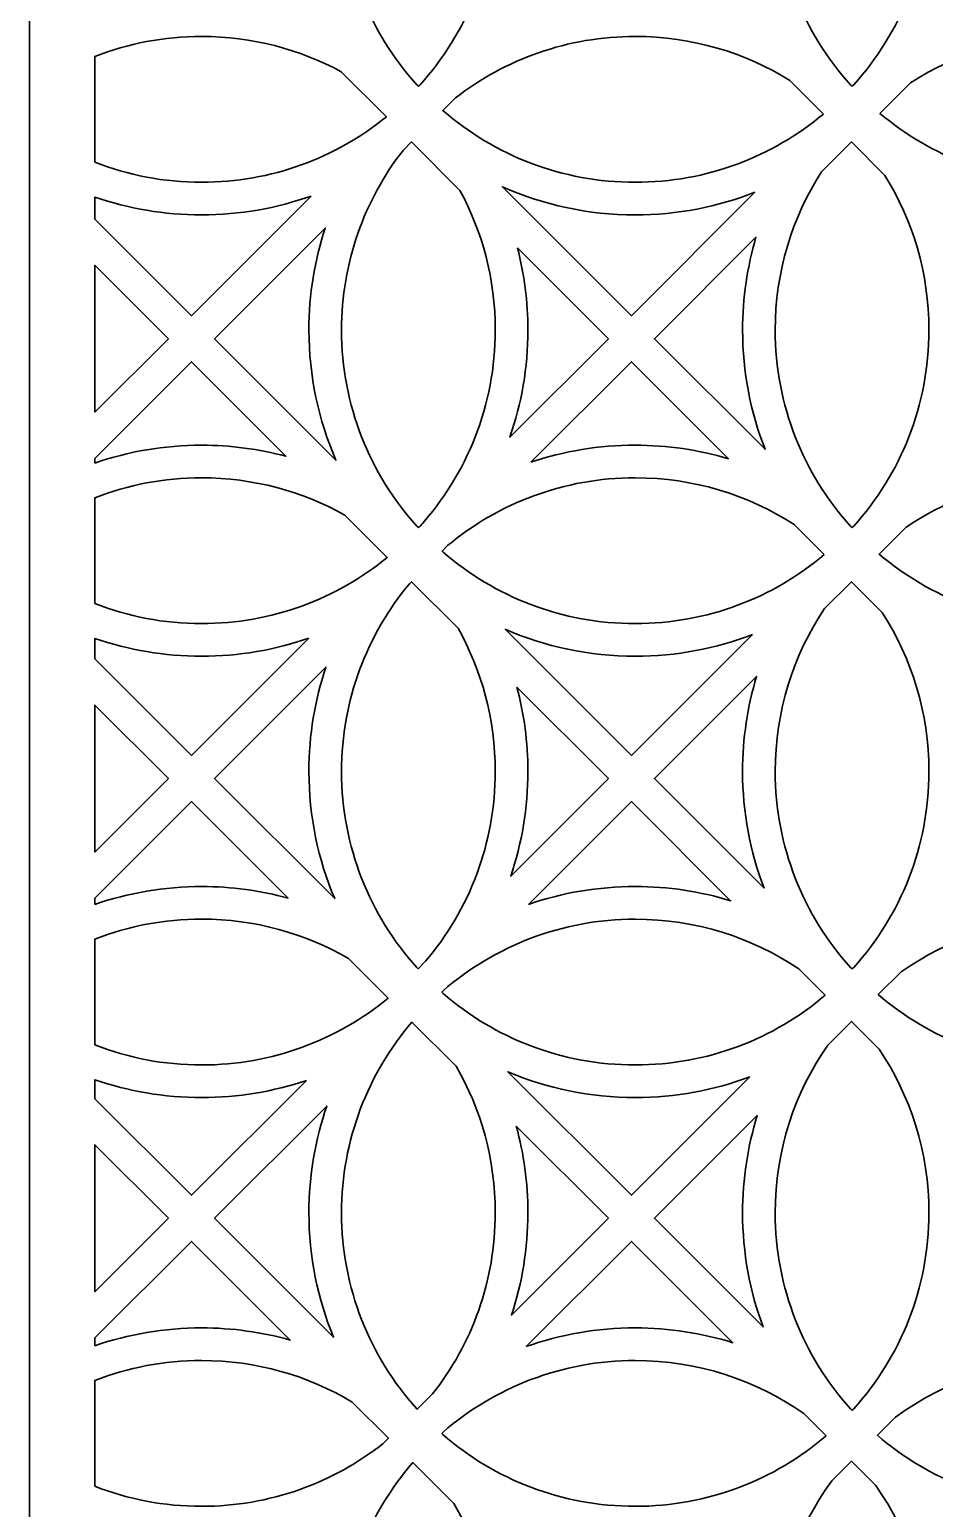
# Model space of a CAD drawing. Header units: centimetres. Extents: x -27 to -22.3, y -9 to 9.
# Drawn here: x -26.999 to -24.528, y 0.319 to 4.359 of the extents above; entities that cross this region are included whole.
import ezdxf

# ---------------------------------------------------------------- set-up
doc = ezdxf.new("R2010")
doc.units = ezdxf.units.CM
doc.header["$MEASUREMENT"] = 0
doc.layers.add('layer 1', color=7, linetype='Continuous')

msp = doc.modelspace()

# ---------------------------------------------------------------- linework, layer by layer
at = {"layer": 'layer 1', "color": 250, "lineweight": 30}
for points, knots in [([(-26.99914, -9.00021), (-26.99914, -9.00021), (-26.99914, -8.8791), (-26.99914, -8.8791), (-26.99914, -8.8791), (-26.99914, -8.8791), (-26.99914, -8.15456), (-26.99914, -8.15456), (-26.99914, -8.15456), (-26.99914, -8.15456), (-26.99914, -7.9634), (-26.99914, -7.9634), (-26.99914, -7.9634), (-26.99914, -7.9634), (-26.99914, -7.86883), (-26.99914, -7.86883), (-26.99914, -7.86883), (-26.99914, -7.86883), (-26.99914, -7.67766), (-26.99914, -7.67766), (-26.99914, -7.67766), (-26.99914, -7.67766), (-26.99914, -6.94883), (-26.99914, -6.94883), (-26.99914, -6.94883), (-26.99914, -6.94883), (-26.99914, -6.7577), (-26.99914, -6.7577), (-26.99914, -6.7577), (-26.99914, -6.7577), (-26.99914, -6.66312), (-26.99914, -6.66312), (-26.99914, -6.66312), (-26.99914, -6.66312), (-26.99914, -6.47189), (-26.99914, -6.47189), (-26.99914, -6.47189), (-26.99914, -6.47189), (-26.99914, -5.7432), (-26.99914, -5.7432), (-26.99914, -5.7432), (-26.99914, -5.7432), (-26.99914, -5.55199), (-26.99914, -5.55199), (-26.99914, -5.55199), (-26.99914, -5.55199), (-26.99914, -5.45741), (-26.99914, -5.45741), (-26.99914, -5.45741), (-26.99914, -5.45741), (-26.99914, -5.26631), (-26.99914, -5.26631), (-26.99914, -5.26631), (-26.99914, -5.26631), (-26.99914, -4.53748), (-26.99914, -4.53748), (-26.99914, -4.53748), (-26.99914, -4.53748), (-26.99914, -4.34628), (-26.99914, -4.34628), (-26.99914, -4.34628), (-26.99914, -4.34628), (-26.99914, -4.2517), (-26.99914, -4.2517), (-26.99914, -4.2517), (-26.99914, -4.2517), (-26.99914, -4.06049), (-26.99914, -4.06049), (-26.99914, -4.06049), (-26.99914, -4.06049), (-26.99914, -3.33171), (-26.99914, -3.33171), (-26.99914, -3.33171), (-26.99914, -3.33171), (-26.99914, -3.14057), (-26.99914, -3.14057), (-26.99914, -3.14057), (-26.99914, -3.14057), (-26.99914, -3.04599), (-26.99914, -3.04599), (-26.99914, -3.04599), (-26.99914, -3.04599), (-26.99914, -2.85482), (-26.99914, -2.85482), (-26.99914, -2.85482), (-26.99914, -2.85482), (-26.99914, -2.12608), (-26.99914, -2.12608), (-26.99914, -2.12608), (-26.99914, -2.12608), (-26.99914, -1.93486), (-26.99914, -1.93486), (-26.99914, -1.93486), (-26.99914, -1.93486), (-26.99914, -1.84028), (-26.99914, -1.84028), (-26.99914, -1.84028), (-26.99914, -1.84028), (-26.99914, -1.6491), (-26.99914, -1.6491), (-26.99914, -1.6491), (-26.99914, -1.6491), (-26.99914, -0.92028), (-26.99914, -0.92028), (-26.99914, -0.92028), (-26.99914, -0.92028), (-26.99914, -0.72915), (-26.99914, -0.72915), (-26.99914, -0.72915), (-26.99914, -0.72915), (-26.99914, -0.63457), (-26.99914, -0.63457), (-26.99914, -0.63457), (-26.99914, -0.63457), (-26.99914, -0.44337), (-26.99914, -0.44337), (-26.99914, -0.44337), (-26.99914, -0.44337), (-26.99914, 0.28533), (-26.99914, 0.28533), (-26.99914, 0.28533), (-26.99914, 0.28533), (-26.99914, 0.47656), (-26.99914, 0.47656), (-26.99914, 0.47656), (-26.99914, 0.47656), (-26.99914, 0.57114), (-26.99914, 0.57114), (-26.99914, 0.57114), (-26.99914, 0.57114), (-26.99914, 0.76231), (-26.99914, 0.76231), (-26.99914, 0.76231), (-26.99914, 0.76231), (-26.99914, 1.49051), (-26.99914, 1.49051), (-26.99914, 1.49051), (-26.99914, 1.49051), (-26.99914, 1.68227), (-26.99914, 1.68227), (-26.99914, 1.68227), (-26.99914, 1.68227), (-26.99914, 1.77685), (-26.99914, 1.77685), (-26.99914, 1.77685), (-26.99914, 1.77685), (-26.99914, 1.96797), (-26.99914, 1.96797), (-26.99914, 1.96797), (-26.99914, 1.96797), (-26.99914, 2.69195), (-26.99914, 2.69195), (-26.99914, 2.69195), (-26.99914, 2.69195), (-26.99914, 2.88798), (-26.99914, 2.88798), (-26.99914, 2.88798), (-26.99914, 2.88798), (-26.99914, 2.98256), (-26.99914, 2.98256), (-26.99914, 2.98256), (-26.99914, 2.98256), (-26.99914, 3.17371), (-26.99914, 3.17371), (-26.99914, 3.17371), (-26.99914, 3.17371), (-26.99914, 3.89339), (-26.99914, 3.89339), (-26.99914, 3.89339), (-26.99914, 3.89339), (-26.99914, 4.09369), (-26.99914, 4.09369), (-26.99914, 4.09369), (-26.99914, 4.09369), (-26.99914, 4.18826), (-26.99914, 4.18826), (-26.99914, 4.18826), (-26.99914, 4.18826), (-26.99914, 4.37942), (-26.99914, 4.37942), (-26.99914, 4.37942), (-26.99914, 4.37942), (-26.99914, 5.09483), (-26.99914, 5.09483), (-26.99914, 5.09483), (-26.99914, 5.09483), (-26.99914, 5.2994), (-26.99914, 5.2994), (-26.99914, 5.2994), (-26.99914, 5.2994), (-26.99914, 5.39397), (-26.99914, 5.39397), (-26.99914, 5.39397), (-26.99914, 5.39397), (-26.99914, 5.58508), (-26.99914, 5.58508), (-26.99914, 5.58508), (-26.99914, 5.58508), (-26.99914, 6.29628), (-26.99914, 6.29628), (-26.99914, 6.29628), (-26.99914, 6.29628), (-26.99914, 6.50511), (-26.99914, 6.50511), (-26.99914, 6.50511), (-26.99914, 6.50511), (-26.99914, 6.59968), (-26.99914, 6.59968), (-26.99914, 6.59968), (-26.99914, 6.59968), (-26.99914, 6.79088), (-26.99914, 6.79088), (-26.99914, 6.79088), (-26.99914, 6.79088), (-26.99914, 7.49772), (-26.99914, 7.49772), (-26.99914, 7.49772), (-26.99914, 7.49772), (-26.99914, 7.71082), (-26.99914, 7.71082), (-26.99914, 7.71082), (-26.99914, 7.71082), (-26.99914, 7.80534), (-26.99914, 7.80534), (-26.99914, 7.80534), (-26.99914, 7.80534), (-26.99914, 7.99654), (-26.99914, 7.99654), (-26.99914, 7.99654), (-26.99914, 7.99654), (-26.99914, 8.69916), (-26.99914, 8.69916), (-26.99914, 8.69916), (-26.99914, 8.69916), (-26.99914, 8.91653), (-26.99914, 8.91653), (-26.99914, 8.91653), (-26.99914, 8.91653), (-26.99914, 9.00077), (-26.99914, 9.00077), (-26.99914, 9.00077), (-26.99914, 9.00077), (-26.09931, 9.00077), (-26.09931, 9.00077), (-26.09931, 9.00077), (-26.09931, 9.00077), (-25.81343, 9.00077), (-25.81343, 9.00077), (-25.81343, 9.00077), (-25.81343, 9.00077), (-24.89787, 9.00077), (-24.89787, 9.00077), (-24.89787, 9.00077), (-24.89787, 9.00077), (-24.61199, 9.00077), (-24.61199, 9.00077), (-24.61199, 9.00077), (-24.61199, 9.00077), (-23.69642, 9.00077), (-23.69642, 9.00077), (-23.69642, 9.00077), (-23.69642, 9.00077), (-23.41055, 9.00077), (-23.41055, 9.00077), (-23.41055, 9.00077), (-23.41055, 9.00077), (-22.49498, 9.00077), (-22.49498, 9.00077), (-22.49498, 9.00077), (-22.49498, 9.00077), (-22.33552, 9.00077), (-22.33552, 9.00077), (-22.33552, 9.00077), (-22.33552, 9.00077), (-22.33552, 8.84131), (-22.33552, 8.84131), (-22.33552, 8.84131), (-22.33552, 8.84131), (-22.33552, 7.87926), (-22.33552, 7.87926), (-22.33552, 7.87926), (-22.33552, 7.87926), (-22.33552, 7.63699), (-22.33552, 7.63699), (-22.33552, 7.63699), (-22.33552, 7.63699), (-22.33552, 6.67355), (-22.33552, 6.67355), (-22.33552, 6.67355), (-22.33552, 6.67355), (-22.33552, 6.43121), (-22.33552, 6.43121), (-22.33552, 6.43121), (-22.33552, 6.43121), (-22.33552, 5.46784), (-22.33552, 5.46784), (-22.33552, 5.46784), (-22.33552, 5.46784), (-22.33552, 5.22553), (-22.33552, 5.22553), (-22.33552, 5.22553), (-22.33552, 5.22553), (-22.33552, 4.26213), (-22.33552, 4.26213), (-22.33552, 4.26213), (-22.33552, 4.26213), (-22.33552, 4.01986), (-22.33552, 4.01986), (-22.33552, 4.01986), (-22.33552, 4.01986), (-22.33552, 3.05645), (-22.33552, 3.05645), (-22.33552, 3.05645), (-22.33552, 3.05645), (-22.33552, 2.81414), (-22.33552, 2.81414), (-22.33552, 2.81414), (-22.33552, 2.81414), (-22.33552, 1.85075), (-22.33552, 1.85075), (-22.33552, 1.85075), (-22.33552, 1.85075), (-22.33552, 1.60839), (-22.33552, 1.60839), (-22.33552, 1.60839), (-22.33552, 1.60839), (-22.33552, 0.64502), (-22.33552, 0.64502), (-22.33552, 0.64502), (-22.33552, 0.64502), (-22.33552, 0.40266), (-22.33552, 0.40266), (-22.33552, 0.40266), (-22.33552, 0.40266), (-22.33552, -0.5607), (-22.33552, -0.5607), (-22.33552, -0.5607), (-22.33552, -0.5607), (-22.33552, -0.80306), (-22.33552, -0.80306), (-22.33552, -0.80306), (-22.33552, -0.80306), (-22.33552, -1.76645), (-22.33552, -1.76645), (-22.33552, -1.76645), (-22.33552, -1.76645), (-22.33552, -2.00875), (-22.33552, -2.00875), (-22.33552, -2.00875), (-22.33552, -2.00875), (-22.33552, -2.97215), (-22.33552, -2.97215), (-22.33552, -2.97215), (-22.33552, -2.97215), (-22.33552, -3.21441), (-22.33552, -3.21441), (-22.33552, -3.21441), (-22.33552, -3.21441), (-22.33552, -4.17782), (-22.33552, -4.17782), (-22.33552, -4.17782), (-22.33552, -4.17782), (-22.33552, -4.4201), (-22.33552, -4.4201), (-22.33552, -4.4201), (-22.33552, -4.4201), (-22.33552, -5.38351), (-22.33552, -5.38351), (-22.33552, -5.38351), (-22.33552, -5.38351), (-22.33552, -5.62586), (-22.33552, -5.62586), (-22.33552, -5.62586), (-22.33552, -5.62586), (-22.33552, -6.58922), (-22.33552, -6.58922), (-22.33552, -6.58922), (-22.33552, -6.58922), (-22.33552, -6.83158), (-22.33552, -6.83158), (-22.33552, -6.83158), (-22.33552, -6.83158), (-22.33552, -7.79495), (-22.33552, -7.79495), (-22.33552, -7.79495), (-22.33552, -7.79495), (-22.33552, -8.03731), (-22.33552, -8.03731), (-22.33552, -8.03731), (-22.33552, -8.03731), (-22.33552, -9.00021), (-22.33552, -9.00021), (-22.33552, -9.00021), (-22.33552, -9.00021), (-22.38961, -9.00021), (-22.38961, -9.00021), (-22.38961, -9.00021), (-22.38961, -9.00021), (-22.63238, -9.00021), (-22.63238, -9.00021), (-22.63238, -9.00021), (-22.63238, -9.00021), (-23.32115, -9.00021), (-23.32115, -9.00021), (-23.32115, -9.00021), (-23.32115, -9.00021), (-23.5194, -9.00021), (-23.5194, -9.00021), (-23.5194, -9.00021), (-23.5194, -9.00021), (-23.59105, -9.00021), (-23.59105, -9.00021), (-23.59105, -9.00021), (-23.59105, -9.00021), (-23.81659, -9.00021), (-23.81659, -9.00021), (-23.81659, -9.00021), (-23.81659, -9.00021), (-24.50534, -9.00021), (-24.50534, -9.00021), (-24.50534, -9.00021), (-24.50534, -9.00021), (-24.71737, -9.00021), (-24.71737, -9.00021), (-24.71737, -9.00021), (-24.71737, -9.00021), (-24.79249, -9.00021), (-24.79249, -9.00021), (-24.79249, -9.00021), (-24.79249, -9.00021), (-25.00087, -9.00021), (-25.00087, -9.00021), (-25.00087, -9.00021), (-25.00087, -9.00021), (-25.68958, -9.00021), (-25.68958, -9.00021), (-25.68958, -9.00021), (-25.68958, -9.00021), (-25.91881, -9.00021), (-25.91881, -9.00021), (-25.91881, -9.00021), (-25.91881, -9.00021), (-25.98676, -9.00021), (-25.98676, -9.00021), (-25.98676, -9.00021), (-25.98676, -9.00021), (-26.18507, -9.00021), (-26.18507, -9.00021), (-26.18507, -9.00021), (-26.18507, -9.00021), (-26.8739, -9.00021), (-26.8739, -9.00021), (-26.8739, -9.00021), (-26.8739, -9.00021), (-26.99914, -9.00021), (-26.99914, -9.00021)], [0, 0, 0, 0, 0.0086957, 0.0086957, 0.0086957, 0.0086957, 0.0173913, 0.0173913, 0.0173913, 0.0173913, 0.026087, 0.026087, 0.026087, 0.026087, 0.0347826, 0.0347826, 0.0347826, 0.0347826, 0.0434783, 0.0434783, 0.0434783, 0.0434783, 0.0521739, 0.0521739, 0.0521739, 0.0521739, 0.0608696, 0.0608696, 0.0608696, 0.0608696, 0.0695652, 0.0695652, 0.0695652, 0.0695652, 0.0782609, 0.0782609, 0.0782609, 0.0782609, 0.0869565, 0.0869565, 0.0869565, 0.0869565, 0.0956522, 0.0956522, 0.0956522, 0.0956522, 0.1043478, 0.1043478, 0.1043478, 0.1043478, 0.1130435, 0.1130435, 0.1130435, 0.1130435, 0.1217391, 0.1217391, 0.1217391, 0.1217391, 0.1304348, 0.1304348, 0.1304348, 0.1304348, 0.1391304, 0.1391304, 0.1391304, 0.1391304, 0.1478261, 0.1478261, 0.1478261, 0.1478261, 0.1565217, 0.1565217, 0.1565217, 0.1565217, 0.1652174, 0.1652174, 0.1652174, 0.1652174, 0.173913, 0.173913, 0.173913, 0.173913, 0.1826087, 0.1826087, 0.1826087, 0.1826087, 0.1913043, 0.1913043, 0.1913043, 0.1913043, 0.2, 0.2, 0.2, 0.2, 0.2086957, 0.2086957, 0.2086957, 0.2086957, 0.2173913, 0.2173913, 0.2173913, 0.2173913, 0.226087, 0.226087, 0.226087, 0.226087, 0.2347826, 0.2347826, 0.2347826, 0.2347826, 0.2434783, 0.2434783, 0.2434783, 0.2434783, 0.2521739, 0.2521739, 0.2521739, 0.2521739, 0.2608696, 0.2608696, 0.2608696, 0.2608696, 0.2695652, 0.2695652, 0.2695652, 0.2695652, 0.2782609, 0.2782609, 0.2782609, 0.2782609, 0.2869565, 0.2869565, 0.2869565, 0.2869565, 0.2956522, 0.2956522, 0.2956522, 0.2956522, 0.3043478, 0.3043478, 0.3043478, 0.3043478, 0.3130435, 0.3130435, 0.3130435, 0.3130435, 0.3217391, 0.3217391, 0.3217391, 0.3217391, 0.3304348, 0.3304348, 0.3304348, 0.3304348, 0.3391304, 0.3391304, 0.3391304, 0.3391304, 0.3478261, 0.3478261, 0.3478261, 0.3478261, 0.3565217, 0.3565217, 0.3565217, 0.3565217, 0.3652174, 0.3652174, 0.3652174, 0.3652174, 0.373913, 0.373913, 0.373913, 0.373913, 0.3826087, 0.3826087, 0.3826087, 0.3826087, 0.3913043, 0.3913043, 0.3913043, 0.3913043, 0.4, 0.4, 0.4, 0.4, 0.4086957, 0.4086957, 0.4086957, 0.4086957, 0.4173913, 0.4173913, 0.4173913, 0.4173913, 0.426087, 0.426087, 0.426087, 0.426087, 0.4347826, 0.4347826, 0.4347826, 0.4347826, 0.4434783, 0.4434783, 0.4434783, 0.4434783, 0.4521739, 0.4521739, 0.4521739, 0.4521739, 0.4608696, 0.4608696, 0.4608696, 0.4608696, 0.4695652, 0.4695652, 0.4695652, 0.4695652, 0.4782609, 0.4782609, 0.4782609, 0.4782609, 0.4869565, 0.4869565, 0.4869565, 0.4869565, 0.4956522, 0.4956522, 0.4956522, 0.4956522, 0.5043478, 0.5043478, 0.5043478, 0.5043478, 0.5130435, 0.5130435, 0.5130435, 0.5130435, 0.5217391, 0.5217391, 0.5217391, 0.5217391, 0.5304348, 0.5304348, 0.5304348, 0.5304348, 0.5391304, 0.5391304, 0.5391304, 0.5391304, 0.5478261, 0.5478261, 0.5478261, 0.5478261, 0.5565217, 0.5565217, 0.5565217, 0.5565217, 0.5652174, 0.5652174, 0.5652174, 0.5652174, 0.573913, 0.573913, 0.573913, 0.573913, 0.5826087, 0.5826087, 0.5826087, 0.5826087, 0.5913043, 0.5913043, 0.5913043, 0.5913043, 0.6, 0.6, 0.6, 0.6, 0.6086957, 0.6086957, 0.6086957, 0.6086957, 0.6173913, 0.6173913, 0.6173913, 0.6173913, 0.626087, 0.626087, 0.626087, 0.626087, 0.6347826, 0.6347826, 0.6347826, 0.6347826, 0.6434783, 0.6434783, 0.6434783, 0.6434783, 0.6521739, 0.6521739, 0.6521739, 0.6521739, 0.6608696, 0.6608696, 0.6608696, 0.6608696, 0.6695652, 0.6695652, 0.6695652, 0.6695652, 0.6782609, 0.6782609, 0.6782609, 0.6782609, 0.6869565, 0.6869565, 0.6869565, 0.6869565, 0.6956522, 0.6956522, 0.6956522, 0.6956522, 0.7043478, 0.7043478, 0.7043478, 0.7043478, 0.7130435, 0.7130435, 0.7130435, 0.7130435, 0.7217391, 0.7217391, 0.7217391, 0.7217391, 0.7304348, 0.7304348, 0.7304348, 0.7304348, 0.7391304, 0.7391304, 0.7391304, 0.7391304, 0.7478261, 0.7478261, 0.7478261, 0.7478261, 0.7565217, 0.7565217, 0.7565217, 0.7565217, 0.7652174, 0.7652174, 0.7652174, 0.7652174, 0.773913, 0.773913, 0.773913, 0.773913, 0.7826087, 0.7826087, 0.7826087, 0.7826087, 0.7913043, 0.7913043, 0.7913043, 0.7913043, 0.8, 0.8, 0.8, 0.8, 0.8086957, 0.8086957, 0.8086957, 0.8086957, 0.8173913, 0.8173913, 0.8173913, 0.8173913, 0.826087, 0.826087, 0.826087, 0.826087, 0.8347826, 0.8347826, 0.8347826, 0.8347826, 0.8434783, 0.8434783, 0.8434783, 0.8434783, 0.8521739, 0.8521739, 0.8521739, 0.8521739, 0.8608696, 0.8608696, 0.8608696, 0.8608696, 0.8695652, 0.8695652, 0.8695652, 0.8695652, 0.8782609, 0.8782609, 0.8782609, 0.8782609, 0.8869565, 0.8869565, 0.8869565, 0.8869565, 0.8956522, 0.8956522, 0.8956522, 0.8956522, 0.9043478, 0.9043478, 0.9043478, 0.9043478, 0.9130435, 0.9130435, 0.9130435, 0.9130435, 0.9217391, 0.9217391, 0.9217391, 0.9217391, 0.9304348, 0.9304348, 0.9304348, 0.9304348, 0.9391304, 0.9391304, 0.9391304, 0.9391304, 0.9478261, 0.9478261, 0.9478261, 0.9478261, 0.9565217, 0.9565217, 0.9565217, 0.9565217, 0.9652174, 0.9652174, 0.9652174, 0.9652174, 0.973913, 0.973913, 0.973913, 0.973913, 0.9826087, 0.9826087, 0.9826087, 0.9826087, 1, 1, 1, 1]), ([(-26.14725, 4.74383), (-26.14725, 4.92099), (-26.08975, 5.08473), (-25.99243, 5.21745), (-25.99243, 5.21745), (-25.99243, 5.21745), (-25.95637, 5.25351), (-25.95637, 5.25351), (-25.95637, 5.25351), (-25.95637, 5.25351), (-25.81903, 5.11616), (-25.81903, 5.11616), (-25.81903, 5.11616), (-25.76057, 5.00488), (-25.72745, 4.87823), (-25.72745, 4.74383), (-25.72745, 4.74383), (-25.72745, 4.53782), (-25.80519, 4.34994), (-25.9329, 4.2079), (-25.9329, 4.2079), (-25.93438, 4.20659), (-25.93586, 4.20529), (-25.93734, 4.20397), (-25.93734, 4.20397), (-25.93885, 4.20532), (-25.94037, 4.20666), (-25.94189, 4.208), (-25.94189, 4.208), (-26.06954, 4.35004), (-26.14725, 4.53787), (-26.14725, 4.74383)], [0, 0, 0, 0, 0.1111111, 0.1111111, 0.1111111, 0.1111111, 0.2222222, 0.2222222, 0.2222222, 0.2222222, 0.3333333, 0.3333333, 0.3333333, 0.3333333, 0.4444444, 0.4444444, 0.4444444, 0.4444444, 0.5555556, 0.5555556, 0.5555556, 0.5555556, 0.6666667, 0.6666667, 0.6666667, 0.6666667, 0.7777778, 0.7777778, 0.7777778, 0.7777778, 1, 1, 1, 1]), ([(-24.963, 4.74383), (-24.963, 4.89818), (-24.91934, 5.04235), (-24.84374, 5.16469), (-24.84374, 5.16469), (-24.84374, 5.16469), (-24.75493, 5.25351), (-24.75493, 5.25351), (-24.75493, 5.25351), (-24.75493, 5.25351), (-24.65678, 5.15535), (-24.65678, 5.15535), (-24.65678, 5.15535), (-24.58468, 5.03504), (-24.5432, 4.89427), (-24.5432, 4.74383), (-24.5432, 4.74383), (-24.5432, 4.53782), (-24.62094, 4.34994), (-24.74866, 4.20789), (-24.74866, 4.20789), (-24.75014, 4.20659), (-24.75162, 4.20528), (-24.7531, 4.20396), (-24.7531, 4.20396), (-24.75458, 4.20529), (-24.75607, 4.2066), (-24.75757, 4.20792), (-24.75757, 4.20792), (-24.88526, 4.34997), (-24.963, 4.53783), (-24.963, 4.74383)], [0, 0, 0, 0, 0.1111111, 0.1111111, 0.1111111, 0.1111111, 0.2222222, 0.2222222, 0.2222222, 0.2222222, 0.3333333, 0.3333333, 0.3333333, 0.3333333, 0.4444444, 0.4444444, 0.4444444, 0.4444444, 0.5555556, 0.5555556, 0.5555556, 0.5555556, 0.6666667, 0.6666667, 0.6666667, 0.6666667, 0.7777778, 0.7777778, 0.7777778, 0.7777778, 1, 1, 1, 1]), ([(-26.82091, 3.99643), (-26.73057, 3.96117), (-26.63228, 3.94181), (-26.52947, 3.94181), (-26.52947, 3.94181), (-26.33826, 3.94181), (-26.16268, 4.0088), (-26.02485, 4.12054), (-26.02485, 4.12054), (-26.02485, 4.12054), (-26.14811, 4.2438), (-26.14811, 4.2438), (-26.14811, 4.2438), (-26.26154, 4.30525), (-26.39144, 4.34014), (-26.52947, 4.34014), (-26.52947, 4.34014), (-26.63228, 4.34014), (-26.73057, 4.32078), (-26.82091, 4.28551), (-26.82091, 4.28551), (-26.82091, 4.28551), (-26.82091, 3.99643), (-26.82091, 3.99643)], [0, 0, 0, 0, 0.1428571, 0.1428571, 0.1428571, 0.1428571, 0.2857143, 0.2857143, 0.2857143, 0.2857143, 0.4285714, 0.4285714, 0.4285714, 0.4285714, 0.5714286, 0.5714286, 0.5714286, 0.5714286, 0.7142857, 0.7142857, 0.7142857, 0.7142857, 1, 1, 1, 1]), ([(-24.83116, 4.1283), (-24.97038, 4.0119), (-25.14962, 3.94181), (-25.34523, 3.94181), (-25.34523, 3.94181), (-25.5458, 3.94181), (-25.7292, 4.01547), (-25.86984, 4.13722), (-25.86984, 4.13722), (-25.86984, 4.13722), (-25.87049, 4.13794), (-25.87049, 4.13794), (-25.87049, 4.13794), (-25.87049, 4.13794), (-25.83614, 4.17229), (-25.83614, 4.17229), (-25.83614, 4.17229), (-25.70046, 4.27749), (-25.53016, 4.34014), (-25.34523, 4.34014), (-25.34523, 4.34014), (-25.19018, 4.34014), (-25.04543, 4.29608), (-24.92273, 4.21986), (-24.92273, 4.21986), (-24.92273, 4.21986), (-24.83116, 4.1283), (-24.83116, 4.1283)], [0, 0, 0, 0, 0.125, 0.125, 0.125, 0.125, 0.25, 0.25, 0.25, 0.25, 0.375, 0.375, 0.375, 0.375, 0.5, 0.5, 0.5, 0.5, 0.625, 0.625, 0.625, 0.625, 0.75, 0.75, 0.75, 0.75, 1, 1, 1, 1]), ([(-23.6376, 4.13618), (-23.77808, 4.01506), (-23.96099, 3.94181), (-24.16098, 3.94181), (-24.16098, 3.94181), (-24.35751, 3.94181), (-24.53754, 4.01257), (-24.67702, 4.12997), (-24.67702, 4.12997), (-24.67702, 4.12997), (-24.5932, 4.2138), (-24.5932, 4.2138), (-24.5932, 4.2138), (-24.46845, 4.29377), (-24.32012, 4.34014), (-24.16098, 4.34014), (-24.16098, 4.34014), (-23.98281, 4.34014), (-23.81822, 4.28198), (-23.68508, 4.18366), (-23.68508, 4.18366), (-23.68508, 4.18366), (-23.6376, 4.13618), (-23.6376, 4.13618)], [0, 0, 0, 0, 0.1428571, 0.1428571, 0.1428571, 0.1428571, 0.2857143, 0.2857143, 0.2857143, 0.2857143, 0.4285714, 0.4285714, 0.4285714, 0.4285714, 0.5714286, 0.5714286, 0.5714286, 0.5714286, 0.7142857, 0.7142857, 0.7142857, 0.7142857, 1, 1, 1, 1]), ([(-26.14725, 3.53812), (-26.14725, 3.72305), (-26.0846, 3.89337), (-25.9794, 4.02904), (-25.9794, 4.02904), (-25.9794, 4.02904), (-25.95637, 4.05206), (-25.95637, 4.05206), (-25.95637, 4.05206), (-25.95637, 4.05206), (-25.82379, 3.91949), (-25.82379, 3.91949), (-25.82379, 3.91949), (-25.76235, 3.80606), (-25.72745, 3.67616), (-25.72745, 3.53812), (-25.72745, 3.53812), (-25.72745, 3.33211), (-25.80519, 3.14423), (-25.93291, 3.00218), (-25.93291, 3.00218), (-25.93439, 3.00088), (-25.93587, 2.99957), (-25.93735, 2.99825), (-25.93735, 2.99825), (-25.93883, 2.99957), (-25.94032, 3.00089), (-25.94181, 3.0022), (-25.94181, 3.0022), (-26.06951, 3.14425), (-26.14725, 3.33212), (-26.14725, 3.53812)], [0, 0, 0, 0, 0.1111111, 0.1111111, 0.1111111, 0.1111111, 0.2222222, 0.2222222, 0.2222222, 0.2222222, 0.3333333, 0.3333333, 0.3333333, 0.3333333, 0.4444444, 0.4444444, 0.4444444, 0.4444444, 0.5555556, 0.5555556, 0.5555556, 0.5555556, 0.6666667, 0.6666667, 0.6666667, 0.6666667, 0.7777778, 0.7777778, 0.7777778, 0.7777778, 1, 1, 1, 1]), ([(-24.963, 3.53812), (-24.963, 3.69726), (-24.91662, 3.8456), (-24.83665, 3.97034), (-24.83665, 3.97034), (-24.83665, 3.97034), (-24.75493, 4.05206), (-24.75493, 4.05206), (-24.75493, 4.05206), (-24.75493, 4.05206), (-24.66349, 3.96062), (-24.66349, 3.96062), (-24.66349, 3.96062), (-24.58726, 3.83793), (-24.5432, 3.69316), (-24.5432, 3.53812), (-24.5432, 3.53812), (-24.5432, 3.33211), (-24.62094, 3.14423), (-24.74866, 3.00218), (-24.74866, 3.00218), (-24.75014, 3.00088), (-24.75162, 2.99957), (-24.75309, 2.99826), (-24.75309, 2.99826), (-24.7546, 2.99961), (-24.75612, 3.00095), (-24.75764, 3.00228), (-24.75764, 3.00228), (-24.88529, 3.14433), (-24.963, 3.33216), (-24.963, 3.53812)], [0, 0, 0, 0, 0.1111111, 0.1111111, 0.1111111, 0.1111111, 0.2222222, 0.2222222, 0.2222222, 0.2222222, 0.3333333, 0.3333333, 0.3333333, 0.3333333, 0.4444444, 0.4444444, 0.4444444, 0.4444444, 0.5555556, 0.5555556, 0.5555556, 0.5555556, 0.6666667, 0.6666667, 0.6666667, 0.6666667, 0.7777778, 0.7777778, 0.7777778, 0.7777778, 1, 1, 1, 1]), ([(-25.0185, 3.91452), (-25.11967, 3.87461), (-25.22989, 3.85269), (-25.34522, 3.85269), (-25.34522, 3.85269), (-25.47441, 3.85269), (-25.59716, 3.88023), (-25.70798, 3.9297), (-25.70798, 3.9297), (-25.70798, 3.9297), (-25.35565, 3.57737), (-25.35565, 3.57737), (-25.35565, 3.57737), (-25.35565, 3.57737), (-25.0185, 3.91452), (-25.0185, 3.91452)], [0, 0, 0, 0, 0.2, 0.2, 0.2, 0.2, 0.4, 0.4, 0.4, 0.4, 0.6, 0.6, 0.6, 0.6, 1, 1, 1, 1]), ([(-26.23017, 3.90428), (-26.32373, 3.87092), (-26.42447, 3.85269), (-26.52947, 3.85269), (-26.52947, 3.85269), (-26.63154, 3.85269), (-26.72959, 3.86988), (-26.82091, 3.9015), (-26.82091, 3.9015), (-26.82091, 3.9015), (-26.82091, 3.84119), (-26.82091, 3.84119), (-26.82091, 3.84119), (-26.82091, 3.84119), (-26.55709, 3.57737), (-26.55709, 3.57737), (-26.55709, 3.57737), (-26.55709, 3.57737), (-26.23017, 3.90428), (-26.23017, 3.90428)], [0, 0, 0, 0, 0.1666667, 0.1666667, 0.1666667, 0.1666667, 0.3333333, 0.3333333, 0.3333333, 0.3333333, 0.5, 0.5, 0.5, 0.5, 0.6666667, 0.6666667, 0.6666667, 0.6666667, 1, 1, 1, 1]), ([(-26.23636, 3.53812), (-26.23636, 3.63534), (-26.22073, 3.7289), (-26.19194, 3.8165), (-26.19194, 3.8165), (-26.19194, 3.8165), (-26.49408, 3.51436), (-26.49408, 3.51436), (-26.49408, 3.51436), (-26.49408, 3.51436), (-26.16268, 3.18295), (-26.16268, 3.18295), (-26.16268, 3.18295), (-26.21004, 3.29178), (-26.23636, 3.41187), (-26.23636, 3.53812)], [0, 0, 0, 0, 0.2, 0.2, 0.2, 0.2, 0.4, 0.4, 0.4, 0.4, 0.6, 0.6, 0.6, 0.6, 1, 1, 1, 1]), ([(-25.66687, 3.76257), (-25.64826, 3.69086), (-25.63833, 3.61565), (-25.63833, 3.53812), (-25.63833, 3.53812), (-25.63833, 3.43558), (-25.65572, 3.3371), (-25.68761, 3.24541), (-25.68761, 3.24541), (-25.68761, 3.24541), (-25.41866, 3.51436), (-25.41866, 3.51436), (-25.41866, 3.51436), (-25.41866, 3.51436), (-25.66687, 3.76257), (-25.66687, 3.76257)], [0, 0, 0, 0, 0.2, 0.2, 0.2, 0.2, 0.4, 0.4, 0.4, 0.4, 0.6, 0.6, 0.6, 0.6, 1, 1, 1, 1]), ([(-25.05211, 3.53812), (-25.05211, 3.62615), (-25.03929, 3.71118), (-25.01549, 3.7915), (-25.01549, 3.7915), (-25.01549, 3.7915), (-25.29264, 3.51436), (-25.29264, 3.51436), (-25.29264, 3.51436), (-25.29264, 3.51436), (-24.99067, 3.21239), (-24.99067, 3.21239), (-24.99067, 3.21239), (-25.03033, 3.31329), (-25.05211, 3.42316), (-25.05211, 3.53812)], [0, 0, 0, 0, 0.2, 0.2, 0.2, 0.2, 0.4, 0.4, 0.4, 0.4, 0.6, 0.6, 0.6, 0.6, 1, 1, 1, 1]), ([(-26.82091, 3.31355), (-26.82091, 3.31355), (-26.6201, 3.51436), (-26.6201, 3.51436), (-26.6201, 3.51436), (-26.6201, 3.51436), (-26.82091, 3.71516), (-26.82091, 3.71516), (-26.82091, 3.71516), (-26.82091, 3.71516), (-26.82091, 3.31355), (-26.82091, 3.31355)], [0, 0, 0, 0, 0.25, 0.25, 0.25, 0.25, 0.5, 0.5, 0.5, 0.5, 1, 1, 1, 1]), ([(-26.82091, 3.17473), (-26.72958, 3.20634), (-26.63154, 3.22355), (-26.52947, 3.22355), (-26.52947, 3.22355), (-26.44983, 3.22355), (-26.37264, 3.21304), (-26.29918, 3.19343), (-26.29918, 3.19343), (-26.29918, 3.19343), (-26.55709, 3.45134), (-26.55709, 3.45134), (-26.55709, 3.45134), (-26.55709, 3.45134), (-26.82091, 3.18752), (-26.82091, 3.18752), (-26.82091, 3.18752), (-26.82091, 3.18752), (-26.82091, 3.17473), (-26.82091, 3.17473)], [0, 0, 0, 0, 0.1666667, 0.1666667, 0.1666667, 0.1666667, 0.3333333, 0.3333333, 0.3333333, 0.3333333, 0.5, 0.5, 0.5, 0.5, 0.6666667, 0.6666667, 0.6666667, 0.6666667, 1, 1, 1, 1]), ([(-25.62992, 3.17707), (-25.54052, 3.20721), (-25.44478, 3.22355), (-25.34522, 3.22355), (-25.34522, 3.22355), (-25.25687, 3.22355), (-25.17155, 3.21062), (-25.09097, 3.18666), (-25.09097, 3.18666), (-25.09097, 3.18666), (-25.35565, 3.45134), (-25.35565, 3.45134), (-25.35565, 3.45134), (-25.35565, 3.45134), (-25.62992, 3.17707), (-25.62992, 3.17707)], [0, 0, 0, 0, 0.2, 0.2, 0.2, 0.2, 0.4, 0.4, 0.4, 0.4, 0.6, 0.6, 0.6, 0.6, 1, 1, 1, 1]), ([(-26.82091, 2.79072), (-26.73057, 2.75546), (-26.63228, 2.7361), (-26.52947, 2.7361), (-26.52947, 2.7361), (-26.33717, 2.7361), (-26.16067, 2.80385), (-26.02249, 2.91674), (-26.02249, 2.91674), (-26.02249, 2.91674), (-26.13849, 3.03275), (-26.13849, 3.03275), (-26.13849, 3.03275), (-26.25417, 3.09749), (-26.38751, 3.13443), (-26.52947, 3.13443), (-26.52947, 3.13443), (-26.63228, 3.13443), (-26.73057, 3.11507), (-26.82091, 3.07981), (-26.82091, 3.07981), (-26.82091, 3.07981), (-26.82091, 2.79072), (-26.82091, 2.79072)], [0, 0, 0, 0, 0.1428571, 0.1428571, 0.1428571, 0.1428571, 0.2857143, 0.2857143, 0.2857143, 0.2857143, 0.4285714, 0.4285714, 0.4285714, 0.4285714, 0.5714286, 0.5714286, 0.5714286, 0.5714286, 0.7142857, 0.7142857, 0.7142857, 0.7142857, 1, 1, 1, 1]), ([(-24.82885, 2.92455), (-24.96839, 2.80699), (-25.14853, 2.7361), (-25.34523, 2.7361), (-25.34523, 2.7361), (-25.54587, 2.7361), (-25.72934, 2.80981), (-25.87, 2.93164), (-25.87, 2.93164), (-25.87085, 2.93258), (-25.8717, 2.93351), (-25.87255, 2.93444), (-25.87255, 2.93444), (-25.87255, 2.93444), (-25.85772, 2.94927), (-25.85772, 2.94927), (-25.85772, 2.94927), (-25.71874, 3.06488), (-25.54009, 3.13443), (-25.34523, 3.13443), (-25.34523, 3.13443), (-25.18531, 3.13443), (-25.03632, 3.08759), (-24.91121, 3.0069), (-24.91121, 3.0069), (-24.91121, 3.0069), (-24.82885, 2.92455), (-24.82885, 2.92455)], [0, 0, 0, 0, 0.125, 0.125, 0.125, 0.125, 0.25, 0.25, 0.25, 0.25, 0.375, 0.375, 0.375, 0.375, 0.5, 0.5, 0.5, 0.5, 0.625, 0.625, 0.625, 0.625, 0.75, 0.75, 0.75, 0.75, 1, 1, 1, 1]), ([(-23.63633, 2.93154), (-23.77698, 2.80978), (-23.96039, 2.7361), (-24.16098, 2.7361), (-24.16098, 2.7361), (-24.3586, 2.7361), (-24.53953, 2.80765), (-24.67933, 2.92622), (-24.67933, 2.92622), (-24.67933, 2.92622), (-24.60568, 2.99987), (-24.60568, 2.99987), (-24.60568, 2.99987), (-24.4784, 3.08485), (-24.32547, 3.13443), (-24.16098, 3.13443), (-24.16098, 3.13443), (-23.97485, 3.13443), (-23.80352, 3.07098), (-23.66742, 2.96455), (-23.66742, 2.96455), (-23.66742, 2.96455), (-23.63541, 2.93255), (-23.63541, 2.93255), (-23.63541, 2.93255), (-23.63541, 2.93255), (-23.63633, 2.93154), (-23.63633, 2.93154)], [0, 0, 0, 0, 0.125, 0.125, 0.125, 0.125, 0.25, 0.25, 0.25, 0.25, 0.375, 0.375, 0.375, 0.375, 0.5, 0.5, 0.5, 0.5, 0.625, 0.625, 0.625, 0.625, 0.75, 0.75, 0.75, 0.75, 1, 1, 1, 1]), ([(-26.14725, 2.33241), (-26.14725, 2.52728), (-26.07769, 2.70593), (-25.96208, 2.84491), (-25.96208, 2.84491), (-25.96208, 2.84491), (-25.95637, 2.85062), (-25.95637, 2.85062), (-25.95637, 2.85062), (-25.95637, 2.85062), (-25.82914, 2.72339), (-25.82914, 2.72339), (-25.82914, 2.72339), (-25.76441, 2.60771), (-25.72745, 2.47437), (-25.72745, 2.33241), (-25.72745, 2.33241), (-25.72745, 2.13461), (-25.79913, 1.95356), (-25.91788, 1.8137), (-25.91788, 1.8137), (-25.91788, 1.8137), (-25.93824, 1.79333), (-25.93824, 1.79333), (-25.93824, 1.79333), (-25.93942, 1.79438), (-25.9406, 1.79542), (-25.94178, 1.79646), (-25.94178, 1.79646), (-26.0695, 1.93851), (-26.14725, 2.12639), (-26.14725, 2.33241)], [0, 0, 0, 0, 0.1111111, 0.1111111, 0.1111111, 0.1111111, 0.2222222, 0.2222222, 0.2222222, 0.2222222, 0.3333333, 0.3333333, 0.3333333, 0.3333333, 0.4444444, 0.4444444, 0.4444444, 0.4444444, 0.5555556, 0.5555556, 0.5555556, 0.5555556, 0.6666667, 0.6666667, 0.6666667, 0.6666667, 0.7777778, 0.7777778, 0.7777778, 0.7777778, 1, 1, 1, 1]), ([(-24.963, 2.33241), (-24.963, 2.49691), (-24.91342, 2.64984), (-24.82843, 2.77712), (-24.82843, 2.77712), (-24.82843, 2.77712), (-24.75493, 2.85062), (-24.75493, 2.85062), (-24.75493, 2.85062), (-24.75493, 2.85062), (-24.67074, 2.76643), (-24.67074, 2.76643), (-24.67074, 2.76643), (-24.59005, 2.64132), (-24.5432, 2.49233), (-24.5432, 2.33241), (-24.5432, 2.33241), (-24.5432, 2.1264), (-24.62094, 1.93852), (-24.74866, 1.79647), (-24.74866, 1.79647), (-24.75014, 1.79517), (-24.7516, 1.79387), (-24.75307, 1.79257), (-24.75307, 1.79257), (-24.75463, 1.79396), (-24.7562, 1.79535), (-24.75777, 1.79672), (-24.75777, 1.79672), (-24.88534, 1.93875), (-24.963, 2.12652), (-24.963, 2.33241)], [0, 0, 0, 0, 0.1111111, 0.1111111, 0.1111111, 0.1111111, 0.2222222, 0.2222222, 0.2222222, 0.2222222, 0.3333333, 0.3333333, 0.3333333, 0.3333333, 0.4444444, 0.4444444, 0.4444444, 0.4444444, 0.5555556, 0.5555556, 0.5555556, 0.5555556, 0.6666667, 0.6666667, 0.6666667, 0.6666667, 0.7777778, 0.7777778, 0.7777778, 0.7777778, 1, 1, 1, 1]), ([(-25.02539, 2.70619), (-25.12467, 2.66798), (-25.2325, 2.64698), (-25.34522, 2.64698), (-25.34522, 2.64698), (-25.47147, 2.64698), (-25.59157, 2.6733), (-25.70039, 2.72067), (-25.70039, 2.72067), (-25.70039, 2.72067), (-25.35565, 2.37593), (-25.35565, 2.37593), (-25.35565, 2.37593), (-25.35565, 2.37593), (-25.02539, 2.70619), (-25.02539, 2.70619)], [0, 0, 0, 0, 0.2, 0.2, 0.2, 0.2, 0.4, 0.4, 0.4, 0.4, 0.6, 0.6, 0.6, 0.6, 1, 1, 1, 1]), ([(-26.23676, 2.69626), (-26.32846, 2.66437), (-26.42693, 2.64698), (-26.52947, 2.64698), (-26.52947, 2.64698), (-26.63153, 2.64698), (-26.72959, 2.66415), (-26.82091, 2.69576), (-26.82091, 2.69576), (-26.82091, 2.69576), (-26.82091, 2.63975), (-26.82091, 2.63975), (-26.82091, 2.63975), (-26.82091, 2.63975), (-26.55709, 2.37593), (-26.55709, 2.37593), (-26.55709, 2.37593), (-26.55709, 2.37593), (-26.23676, 2.69626), (-26.23676, 2.69626)], [0, 0, 0, 0, 0.1666667, 0.1666667, 0.1666667, 0.1666667, 0.3333333, 0.3333333, 0.3333333, 0.3333333, 0.5, 0.5, 0.5, 0.5, 0.6666667, 0.6666667, 0.6666667, 0.6666667, 1, 1, 1, 1]), ([(-26.23636, 2.33241), (-26.23636, 2.43196), (-26.22003, 2.52771), (-26.18989, 2.6171), (-26.18989, 2.6171), (-26.18989, 2.6171), (-26.49408, 2.31291), (-26.49408, 2.31291), (-26.49408, 2.31291), (-26.49408, 2.31291), (-26.166, 1.98483), (-26.166, 1.98483), (-26.166, 1.98483), (-26.2113, 2.09164), (-26.23636, 2.2091), (-26.23636, 2.33241)], [0, 0, 0, 0, 0.2, 0.2, 0.2, 0.2, 0.4, 0.4, 0.4, 0.4, 0.6, 0.6, 0.6, 0.6, 1, 1, 1, 1]), ([(-25.05211, 2.33241), (-25.05211, 2.42266), (-25.03865, 2.50976), (-25.01368, 2.59187), (-25.01368, 2.59187), (-25.01368, 2.59187), (-25.29264, 2.31291), (-25.29264, 2.31291), (-25.29264, 2.31291), (-25.29264, 2.31291), (-24.99329, 2.01357), (-24.99329, 2.01357), (-24.99329, 2.01357), (-25.03125, 2.11258), (-25.05211, 2.22005), (-25.05211, 2.33241)], [0, 0, 0, 0, 0.2, 0.2, 0.2, 0.2, 0.4, 0.4, 0.4, 0.4, 0.6, 0.6, 0.6, 0.6, 1, 1, 1, 1]), ([(-25.66846, 2.56271), (-25.64885, 2.48924), (-25.63833, 2.41205), (-25.63833, 2.33241), (-25.63833, 2.33241), (-25.63833, 2.23233), (-25.65485, 2.1361), (-25.68529, 2.04629), (-25.68529, 2.04629), (-25.68529, 2.04629), (-25.41866, 2.31291), (-25.41866, 2.31291), (-25.41866, 2.31291), (-25.41866, 2.31291), (-25.66846, 2.56271), (-25.66846, 2.56271)], [0, 0, 0, 0, 0.2, 0.2, 0.2, 0.2, 0.4, 0.4, 0.4, 0.4, 0.6, 0.6, 0.6, 0.6, 1, 1, 1, 1]), ([(-26.82091, 2.1121), (-26.82091, 2.1121), (-26.6201, 2.31291), (-26.6201, 2.31291), (-26.6201, 2.31291), (-26.6201, 2.31291), (-26.82091, 2.51372), (-26.82091, 2.51372), (-26.82091, 2.51372), (-26.82091, 2.51372), (-26.82091, 2.1121), (-26.82091, 2.1121)], [0, 0, 0, 0, 0.25, 0.25, 0.25, 0.25, 0.5, 0.5, 0.5, 0.5, 1, 1, 1, 1]), ([(-26.82091, 1.969), (-26.72958, 2.00062), (-26.63154, 2.01784), (-26.52947, 2.01784), (-26.52947, 2.01784), (-26.44771, 2.01784), (-26.36854, 2.00677), (-26.29332, 1.98613), (-26.29332, 1.98613), (-26.29332, 1.98613), (-26.55709, 2.2499), (-26.55709, 2.2499), (-26.55709, 2.2499), (-26.55709, 2.2499), (-26.82091, 1.98608), (-26.82091, 1.98608), (-26.82091, 1.98608), (-26.82091, 1.98608), (-26.82091, 1.969), (-26.82091, 1.969)], [0, 0, 0, 0, 0.1666667, 0.1666667, 0.1666667, 0.1666667, 0.3333333, 0.3333333, 0.3333333, 0.3333333, 0.5, 0.5, 0.5, 0.5, 0.6666667, 0.6666667, 0.6666667, 0.6666667, 1, 1, 1, 1]), ([(-25.63646, 1.96909), (-25.54519, 2.00065), (-25.44721, 2.01784), (-25.34522, 2.01784), (-25.34522, 2.01784), (-25.25465, 2.01784), (-25.16726, 2.00428), (-25.0849, 1.97915), (-25.0849, 1.97915), (-25.0849, 1.97915), (-25.35565, 2.2499), (-25.35565, 2.2499), (-25.35565, 2.2499), (-25.35565, 2.2499), (-25.63646, 1.96909), (-25.63646, 1.96909)], [0, 0, 0, 0, 0.2, 0.2, 0.2, 0.2, 0.4, 0.4, 0.4, 0.4, 0.6, 0.6, 0.6, 0.6, 1, 1, 1, 1]), ([(-26.82091, 1.58501), (-26.73057, 1.54975), (-26.63228, 1.53039), (-26.52947, 1.53039), (-26.52947, 1.53039), (-26.33608, 1.53039), (-26.15864, 1.59888), (-26.02012, 1.71293), (-26.02012, 1.71293), (-26.02012, 1.71293), (-26.1287, 1.82151), (-26.1287, 1.82151), (-26.1287, 1.82151), (-26.24662, 1.88969), (-26.38349, 1.92873), (-26.52947, 1.92873), (-26.52947, 1.92873), (-26.63228, 1.92873), (-26.73057, 1.90936), (-26.82091, 1.8741), (-26.82091, 1.8741), (-26.82091, 1.8741), (-26.82091, 1.58501), (-26.82091, 1.58501)], [0, 0, 0, 0, 0.1428571, 0.1428571, 0.1428571, 0.1428571, 0.2857143, 0.2857143, 0.2857143, 0.2857143, 0.4285714, 0.4285714, 0.4285714, 0.4285714, 0.5714286, 0.5714286, 0.5714286, 0.5714286, 0.7142857, 0.7142857, 0.7142857, 0.7142857, 1, 1, 1, 1]), ([(-24.82654, 1.72079), (-24.9664, 1.60206), (-25.14744, 1.53039), (-25.34523, 1.53039), (-25.34523, 1.53039), (-25.54593, 1.53039), (-25.72944, 1.60415), (-25.87012, 1.72604), (-25.87012, 1.72604), (-25.87119, 1.72721), (-25.87225, 1.72838), (-25.87332, 1.72955), (-25.87332, 1.72955), (-25.87224, 1.73072), (-25.87113, 1.73187), (-25.87006, 1.73306), (-25.87006, 1.73306), (-25.72938, 1.85493), (-25.54592, 1.92873), (-25.34523, 1.92873), (-25.34523, 1.92873), (-25.17996, 1.92873), (-25.02636, 1.87869), (-24.89872, 1.79297), (-24.89872, 1.79297), (-24.89872, 1.79297), (-24.82654, 1.72079), (-24.82654, 1.72079)], [0, 0, 0, 0, 0.125, 0.125, 0.125, 0.125, 0.25, 0.25, 0.25, 0.25, 0.375, 0.375, 0.375, 0.375, 0.5, 0.5, 0.5, 0.5, 0.625, 0.625, 0.625, 0.625, 0.75, 0.75, 0.75, 0.75, 1, 1, 1, 1]), ([(-23.63618, 1.72596), (-23.77685, 1.60412), (-23.96032, 1.53039), (-24.16098, 1.53039), (-24.16098, 1.53039), (-24.35969, 1.53039), (-24.54153, 1.60272), (-24.68164, 1.72246), (-24.68164, 1.72246), (-24.68164, 1.72246), (-24.61917, 1.78493), (-24.61917, 1.78493), (-24.61917, 1.78493), (-24.48927, 1.87554), (-24.33133, 1.92873), (-24.16098, 1.92873), (-24.16098, 1.92873), (-23.96423, 1.92873), (-23.78404, 1.8578), (-23.64448, 1.74018), (-23.64448, 1.74018), (-23.64448, 1.74018), (-23.63336, 1.72905), (-23.63336, 1.72905), (-23.63336, 1.72905), (-23.6343, 1.72802), (-23.63524, 1.72699), (-23.63618, 1.72596)], [0, 0, 0, 0, 0.125, 0.125, 0.125, 0.125, 0.25, 0.25, 0.25, 0.25, 0.375, 0.375, 0.375, 0.375, 0.5, 0.5, 0.5, 0.5, 0.625, 0.625, 0.625, 0.625, 0.75, 0.75, 0.75, 0.75, 1, 1, 1, 1]), ([(-26.14725, 1.1267), (-26.14725, 1.32557), (-26.0748, 1.50754), (-25.95489, 1.6477), (-25.95489, 1.6477), (-25.95489, 1.6477), (-25.83467, 1.52748), (-25.83467, 1.52748), (-25.83467, 1.52748), (-25.76649, 1.40956), (-25.72745, 1.27268), (-25.72745, 1.1267), (-25.72745, 1.1267), (-25.72745, 0.93991), (-25.79134, 0.76801), (-25.89846, 0.63167), (-25.89846, 0.63167), (-25.89846, 0.63167), (-25.9405, 0.58963), (-25.9405, 0.58963), (-25.9405, 0.58963), (-25.9405, 0.58963), (-25.94181, 0.59078), (-25.94181, 0.59078), (-25.94181, 0.59078), (-26.06951, 0.73283), (-26.14725, 0.9207), (-26.14725, 1.1267)], [0, 0, 0, 0, 0.125, 0.125, 0.125, 0.125, 0.25, 0.25, 0.25, 0.25, 0.375, 0.375, 0.375, 0.375, 0.5, 0.5, 0.5, 0.5, 0.625, 0.625, 0.625, 0.625, 0.75, 0.75, 0.75, 0.75, 1, 1, 1, 1]), ([(-24.963, 1.1267), (-24.963, 1.29706), (-24.90983, 1.45501), (-24.81921, 1.5849), (-24.81921, 1.5849), (-24.81921, 1.5849), (-24.75493, 1.64918), (-24.75493, 1.64918), (-24.75493, 1.64918), (-24.75493, 1.64918), (-24.67896, 1.57321), (-24.67896, 1.57321), (-24.67896, 1.57321), (-24.59323, 1.44558), (-24.5432, 1.29197), (-24.5432, 1.1267), (-24.5432, 1.1267), (-24.5432, 0.92069), (-24.62094, 0.73281), (-24.74866, 0.59076), (-24.74866, 0.59076), (-24.75013, 0.58947), (-24.7516, 0.58817), (-24.75307, 0.58686), (-24.75307, 0.58686), (-24.75463, 0.58826), (-24.75621, 0.58965), (-24.75779, 0.59103), (-24.75779, 0.59103), (-24.88535, 0.73306), (-24.963, 0.92082), (-24.963, 1.1267)], [0, 0, 0, 0, 0.1111111, 0.1111111, 0.1111111, 0.1111111, 0.2222222, 0.2222222, 0.2222222, 0.2222222, 0.3333333, 0.3333333, 0.3333333, 0.3333333, 0.4444444, 0.4444444, 0.4444444, 0.4444444, 0.5555556, 0.5555556, 0.5555556, 0.5555556, 0.6666667, 0.6666667, 0.6666667, 0.6666667, 0.7777778, 0.7777778, 0.7777778, 0.7777778, 1, 1, 1, 1]), ([(-25.03227, 1.49786), (-25.12965, 1.46131), (-25.2351, 1.44127), (-25.34522, 1.44127), (-25.34522, 1.44127), (-25.46853, 1.44127), (-25.586, 1.46634), (-25.69281, 1.51164), (-25.69281, 1.51164), (-25.69281, 1.51164), (-25.35565, 1.17448), (-25.35565, 1.17448), (-25.35565, 1.17448), (-25.35565, 1.17448), (-25.03227, 1.49786), (-25.03227, 1.49786)], [0, 0, 0, 0, 0.2, 0.2, 0.2, 0.2, 0.4, 0.4, 0.4, 0.4, 0.6, 0.6, 0.6, 0.6, 1, 1, 1, 1]), ([(-26.24335, 1.48823), (-26.33315, 1.45778), (-26.42939, 1.44127), (-26.52947, 1.44127), (-26.52947, 1.44127), (-26.63154, 1.44127), (-26.72959, 1.45848), (-26.82091, 1.4901), (-26.82091, 1.4901), (-26.82091, 1.4901), (-26.82091, 1.4383), (-26.82091, 1.4383), (-26.82091, 1.4383), (-26.82091, 1.4383), (-26.55709, 1.17448), (-26.55709, 1.17448), (-26.55709, 1.17448), (-26.55709, 1.17448), (-26.24335, 1.48823), (-26.24335, 1.48823)], [0, 0, 0, 0, 0.1666667, 0.1666667, 0.1666667, 0.1666667, 0.3333333, 0.3333333, 0.3333333, 0.3333333, 0.5, 0.5, 0.5, 0.5, 0.6666667, 0.6666667, 0.6666667, 0.6666667, 1, 1, 1, 1]), ([(-26.23636, 1.1267), (-26.23636, 1.22869), (-26.21917, 1.32667), (-26.18761, 1.41794), (-26.18761, 1.41794), (-26.18761, 1.41794), (-26.49408, 1.11147), (-26.49408, 1.11147), (-26.49408, 1.11147), (-26.49408, 1.11147), (-26.16898, 0.78637), (-26.16898, 0.78637), (-26.16898, 0.78637), (-26.21237, 0.89124), (-26.23636, 1.00617), (-26.23636, 1.1267)], [0, 0, 0, 0, 0.2, 0.2, 0.2, 0.2, 0.4, 0.4, 0.4, 0.4, 0.6, 0.6, 0.6, 0.6, 1, 1, 1, 1]), ([(-25.05211, 1.1267), (-25.05211, 1.21918), (-25.03801, 1.30837), (-25.01185, 1.39225), (-25.01185, 1.39225), (-25.01185, 1.39225), (-25.29264, 1.11147), (-25.29264, 1.11147), (-25.29264, 1.11147), (-25.29264, 1.11147), (-24.99591, 0.81474), (-24.99591, 0.81474), (-24.99591, 0.81474), (-25.03221, 0.91184), (-25.05211, 1.01695), (-25.05211, 1.1267)], [0, 0, 0, 0, 0.2, 0.2, 0.2, 0.2, 0.4, 0.4, 0.4, 0.4, 0.6, 0.6, 0.6, 0.6, 1, 1, 1, 1]), ([(-25.67004, 1.36285), (-25.64941, 1.28763), (-25.63833, 1.20846), (-25.63833, 1.1267), (-25.63833, 1.1267), (-25.63833, 1.02896), (-25.65413, 0.93491), (-25.68322, 0.84691), (-25.68322, 0.84691), (-25.68322, 0.84691), (-25.41866, 1.11147), (-25.41866, 1.11147), (-25.41866, 1.11147), (-25.41866, 1.11147), (-25.67004, 1.36285), (-25.67004, 1.36285)], [0, 0, 0, 0, 0.2, 0.2, 0.2, 0.2, 0.4, 0.4, 0.4, 0.4, 0.6, 0.6, 0.6, 0.6, 1, 1, 1, 1]), ([(-26.82091, 0.91066), (-26.82091, 0.91066), (-26.6201, 1.11147), (-26.6201, 1.11147), (-26.6201, 1.11147), (-26.6201, 1.11147), (-26.82091, 1.31228), (-26.82091, 1.31228), (-26.82091, 1.31228), (-26.82091, 1.31228), (-26.82091, 0.91066), (-26.82091, 0.91066)], [0, 0, 0, 0, 0.25, 0.25, 0.25, 0.25, 0.5, 0.5, 0.5, 0.5, 1, 1, 1, 1]), ([(-26.82091, 0.76334), (-26.72959, 0.79495), (-26.63153, 0.81213), (-26.52947, 0.81213), (-26.52947, 0.81213), (-26.4456, 0.81213), (-26.36443, 0.80051), (-26.28748, 0.77884), (-26.28748, 0.77884), (-26.28748, 0.77884), (-26.55709, 1.04846), (-26.55709, 1.04846), (-26.55709, 1.04846), (-26.55709, 1.04846), (-26.82091, 0.78464), (-26.82091, 0.78464), (-26.82091, 0.78464), (-26.82091, 0.78464), (-26.82091, 0.76334), (-26.82091, 0.76334)], [0, 0, 0, 0, 0.1666667, 0.1666667, 0.1666667, 0.1666667, 0.3333333, 0.3333333, 0.3333333, 0.3333333, 0.5, 0.5, 0.5, 0.5, 0.6666667, 0.6666667, 0.6666667, 0.6666667, 1, 1, 1, 1]), ([(-25.64305, 0.76106), (-25.54991, 0.79409), (-25.44968, 0.81213), (-25.34522, 0.81213), (-25.34522, 0.81213), (-25.25241, 0.81213), (-25.16291, 0.79792), (-25.07876, 0.77157), (-25.07876, 0.77157), (-25.07876, 0.77157), (-25.35565, 1.04846), (-25.35565, 1.04846), (-25.35565, 1.04846), (-25.35565, 1.04846), (-25.64305, 0.76106), (-25.64305, 0.76106)], [0, 0, 0, 0, 0.2, 0.2, 0.2, 0.2, 0.4, 0.4, 0.4, 0.4, 0.6, 0.6, 0.6, 0.6, 1, 1, 1, 1]), ([(-26.82091, 0.3793), (-26.73057, 0.34404), (-26.63228, 0.32468), (-26.52947, 0.32468), (-26.52947, 0.32468), (-26.34268, 0.32468), (-26.17078, 0.38857), (-26.03444, 0.49569), (-26.03444, 0.49569), (-26.03444, 0.49569), (-26.01938, 0.51075), (-26.01938, 0.51075), (-26.01938, 0.51075), (-26.01938, 0.51075), (-26.11826, 0.60963), (-26.11826, 0.60963), (-26.11826, 0.60963), (-26.23851, 0.68161), (-26.37916, 0.72302), (-26.52947, 0.72302), (-26.52947, 0.72302), (-26.63228, 0.72302), (-26.73057, 0.70365), (-26.82091, 0.66839), (-26.82091, 0.66839), (-26.82091, 0.66839), (-26.82091, 0.3793), (-26.82091, 0.3793)], [0, 0, 0, 0, 0.125, 0.125, 0.125, 0.125, 0.25, 0.25, 0.25, 0.25, 0.375, 0.375, 0.375, 0.375, 0.5, 0.5, 0.5, 0.5, 0.625, 0.625, 0.625, 0.625, 0.75, 0.75, 0.75, 0.75, 1, 1, 1, 1]), ([(-24.82423, 0.51704), (-24.9644, 0.39713), (-25.14635, 0.32468), (-25.34523, 0.32468), (-25.34523, 0.32468), (-25.54595, 0.32468), (-25.72948, 0.39846), (-25.87016, 0.52037), (-25.87016, 0.52037), (-25.87122, 0.52153), (-25.87227, 0.52268), (-25.87333, 0.52383), (-25.87333, 0.52383), (-25.87225, 0.52501), (-25.87113, 0.52616), (-25.87006, 0.52735), (-25.87006, 0.52735), (-25.72938, 0.64922), (-25.54592, 0.72302), (-25.34523, 0.72302), (-25.34523, 0.72302), (-25.17399, 0.72302), (-25.0153, 0.66929), (-24.88502, 0.57783), (-24.88502, 0.57783), (-24.88502, 0.57783), (-24.82423, 0.51704), (-24.82423, 0.51704)], [0, 0, 0, 0, 0.125, 0.125, 0.125, 0.125, 0.25, 0.25, 0.25, 0.25, 0.375, 0.375, 0.375, 0.375, 0.5, 0.5, 0.5, 0.5, 0.625, 0.625, 0.625, 0.625, 0.75, 0.75, 0.75, 0.75, 1, 1, 1, 1]), ([(-23.63288, 0.52385), (-23.63392, 0.52497), (-23.63498, 0.52607), (-23.63601, 0.5272), (-23.63601, 0.5272), (-23.7767, 0.64916), (-23.96021, 0.72302), (-24.16098, 0.72302), (-24.16098, 0.72302), (-24.33793, 0.72302), (-24.50148, 0.66564), (-24.63413, 0.56853), (-24.63413, 0.56853), (-24.63413, 0.56853), (-24.68396, 0.51871), (-24.68396, 0.51871), (-24.68396, 0.51871), (-24.54353, 0.39779), (-24.36078, 0.32468), (-24.16098, 0.32468), (-24.16098, 0.32468), (-23.9603, 0.32468), (-23.77681, 0.39842), (-23.63614, 0.52028), (-23.63614, 0.52028), (-23.63506, 0.52147), (-23.63397, 0.52266), (-23.63288, 0.52385)], [0, 0, 0, 0, 0.125, 0.125, 0.125, 0.125, 0.25, 0.25, 0.25, 0.25, 0.375, 0.375, 0.375, 0.375, 0.5, 0.5, 0.5, 0.5, 0.625, 0.625, 0.625, 0.625, 0.75, 0.75, 0.75, 0.75, 1, 1, 1, 1]), ([(-24.963, -0.07901), (-24.963, 0.09794), (-24.90563, 0.26151), (-24.80852, 0.39415), (-24.80852, 0.39415), (-24.80852, 0.39415), (-24.75493, 0.44774), (-24.75493, 0.44774), (-24.75493, 0.44774), (-24.75493, 0.44774), (-24.68839, 0.3812), (-24.68839, 0.3812), (-24.68839, 0.3812), (-24.59692, 0.25093), (-24.5432, 0.09222), (-24.5432, -0.07901), (-24.5432, -0.07901), (-24.5432, -0.28502), (-24.62094, -0.47289), (-24.74865, -0.61494), (-24.74865, -0.61494), (-24.75013, -0.61624), (-24.75161, -0.61755), (-24.75308, -0.61886), (-24.75308, -0.61886), (-24.75461, -0.61751), (-24.75613, -0.61616), (-24.75766, -0.61481), (-24.75766, -0.61481), (-24.8853, -0.47277), (-24.963, -0.28496), (-24.963, -0.07901)], [0, 0, 0, 0, 0.1111111, 0.1111111, 0.1111111, 0.1111111, 0.2222222, 0.2222222, 0.2222222, 0.2222222, 0.3333333, 0.3333333, 0.3333333, 0.3333333, 0.4444444, 0.4444444, 0.4444444, 0.4444444, 0.5555556, 0.5555556, 0.5555556, 0.5555556, 0.6666667, 0.6666667, 0.6666667, 0.6666667, 0.7777778, 0.7777778, 0.7777778, 0.7777778, 1, 1, 1, 1]), ([(-26.14725, -0.07901), (-26.14725, 0.12095), (-26.07402, 0.30384), (-25.95294, 0.4443), (-25.95294, 0.4443), (-25.95294, 0.4443), (-25.84084, 0.33221), (-25.84084, 0.33221), (-25.84084, 0.33221), (-25.76886, 0.21195), (-25.72745, 0.07131), (-25.72745, -0.07901), (-25.72745, -0.07901), (-25.72745, -0.25774), (-25.78597, -0.42282), (-25.88486, -0.55617), (-25.88486, -0.55617), (-25.88486, -0.55617), (-25.94266, -0.61397), (-25.94266, -0.61397), (-25.94266, -0.61397), (-26.06985, -0.47203), (-26.14725, -0.28455), (-26.14725, -0.07901)], [0, 0, 0, 0, 0.1428571, 0.1428571, 0.1428571, 0.1428571, 0.2857143, 0.2857143, 0.2857143, 0.2857143, 0.4285714, 0.4285714, 0.4285714, 0.4285714, 0.5714286, 0.5714286, 0.5714286, 0.5714286, 0.7142857, 0.7142857, 0.7142857, 0.7142857, 1, 1, 1, 1])]:
    msp.add_open_spline(points, degree=3, knots=knots, dxfattribs=at)

doc.saveas('drawing.dxf')
